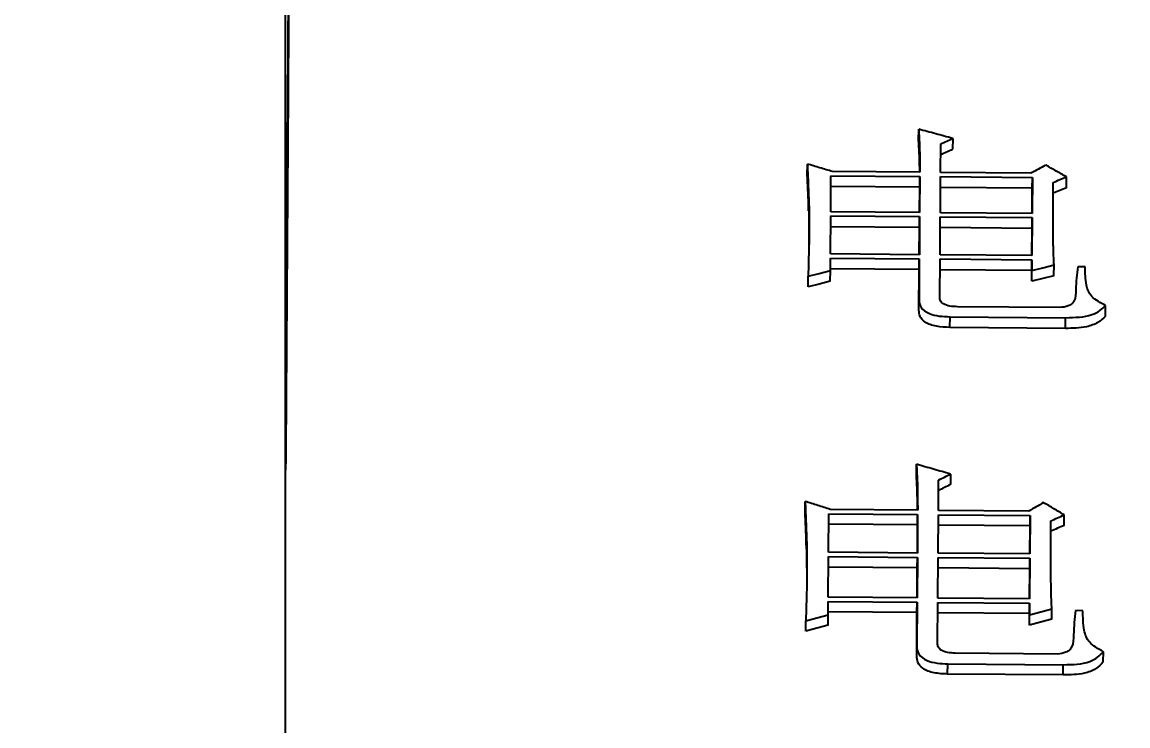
# Model space of a CAD drawing. Header units: millimetres. Extents: x 1726 to 4771, y 590 to 2743.
# Drawn here: x 2452.31 to 2460.39, y 2321.54 to 2326.67 of the extents above; entities that cross this region are included whole.
import ezdxf

# ---------------------------------------------------------------- set-up
doc = ezdxf.new("R2010")
doc.units = ezdxf.units.MM
doc.layers.add('AM_5', color=3, linetype='Continuous', lineweight=25)
doc.styles.add('SLDTEXTSTYLE1', font='txt.shx', dxfattribs={"width": 0.7, "bigfont": 'gbcbig.shx'})
doc.dimstyles.new('SLDDIMSTYLE12$0', dxfattribs={"dimtxt": 12, "dimasz": 10, "dimexe": 0, "dimexo": 0.0625, "dimgap": 0.875, "dimtad": 1, "dimdec": 1, "dimlfac": 1.8, "dimrnd": 1e-09, "dimzin": 12, "dimdsep": 46, "dimtxsty": 'SLDTEXTSTYLE1', "dimcen": 0.09, "dimdle": 8.16, "dimclrd": 3, "dimclre": 3, "dimadec": 0, "dimazin": 3, "dimtfac": 1, "dimtdec": 1, "dimtofl": 0, "dimtmove": 0, "dimatfit": 3, "dimfxl": 0, "dimfrac": 2, "dimtolj": 1, "dimlwd": 5, "dimlwe": 5, "dimarcsym": 0})

# ---------------------------------------------------------------- blocks, each defined once
blk = doc.blocks.new('*D50')
at = {"layer": 'AM_5', "color": 3, "lineweight": 5, "transparency": 16777216}
blk.add_line((2709.5179, 2483.6796), (2315.1182, 2483.6796), dxfattribs=at)
at = {"layer": 'AM_5', "color": 3, "linetype": 'Continuous', "lineweight": 5, "transparency": 16777216}
for p, q in [((2315.1182, 2473.6796), (2315.1182, 2159.8939)), ((2721.1936, 2149.8939), (2315.1182, 2149.8939))]:
    blk.add_line(p, q, dxfattribs=at)
at = {"layer": 'AM_5', "color": 3, "transparency": 16777216}
for points in [[(2313.4515, 2473.6796), (2316.7848, 2473.6796), (2315.1182, 2483.6796)], [(2313.4515, 2159.8939), (2316.7848, 2159.8939), (2315.1182, 2149.8939)]]:
    blk.add_solid(points, dxfattribs=at)
at = {"layer": 'Defpoints', "color": 0, "transparency": 16777216}
for p in [(2709.5804, 2483.6796), (2315.1182, 2149.8939), (2721.2561, 2149.8939)]:
    blk.add_point(p, dxfattribs=at)
at = {"layer": 'AM_5', "color": 0, "transparency": 16777216, "insert": (2300.5289, 2316.7867), "char_height": 12, "attachment_point": 5, "rotation": 90, "style": 'SLDTEXTSTYLE1'}
blk.add_mtext('\\A1;{\\H2.28571x;335}', dxfattribs=at)

msp = doc.modelspace()

# ---------------------------------------------------------------- linework, layer by layer
at = {"color": 7, "linetype": 'Continuous', "lineweight": 25}
for p, q in [((2454.2371, 2279.2009), (2454.2371, 2338.3168)), ((2458.8593, 2325.8129), (2458.8601, 2325.8927)), ((2459.1085, 2325.8256), (2459.1077, 2325.7459)), ((2459.0203, 2325.5768), (2459.0217, 2325.7848)), ((2458.0464, 2325.5591), (2458.0472, 2325.6385)), ((2458.8689, 2325.578), (2458.2307, 2325.5834)), ((2459.6802, 2325.5713), (2459.0203, 2325.5768)), ((2458.218, 2325.2902), (2458.2197, 2325.5536)), ((2458.868, 2325.4689), (2458.2189, 2325.4743)), ((2458.2197, 2325.5536), (2458.8687, 2325.5482)), ((2458.8687, 2325.5482), (2458.867, 2325.2848)), ((2458.868, 2325.4689), (2458.8687, 2325.5482)), ((2459.0184, 2325.2835), (2459.0201, 2325.547)), ((2459.0201, 2325.547), (2459.6908, 2325.5414)), ((2459.6908, 2325.5414), (2459.6891, 2325.2779)), ((2459.69, 2325.4621), (2459.6908, 2325.5414)), ((2459.9389, 2325.466), (2459.9396, 2325.5453)), ((2458.8668, 2325.2848), (2458.868, 2325.4689)), ((2459.69, 2325.4621), (2459.0194, 2325.4677)), ((2459.6889, 2325.2779), (2459.69, 2325.4621)), ((2458.0569, 2325.2996), (2458.0589, 2325.0485)), ((2458.216, 2324.9824), (2458.2178, 2325.2601)), ((2458.2178, 2325.2601), (2458.8668, 2325.2547)), ((2458.867, 2325.2848), (2458.218, 2325.2902)), ((2458.8668, 2325.2547), (2458.865, 2324.977)), ((2458.8661, 2325.1758), (2458.8668, 2325.2547)), ((2459.0165, 2324.9758), (2459.0183, 2325.2535)), ((2459.0183, 2325.2535), (2459.6889, 2325.2479)), ((2459.6891, 2325.2779), (2459.0184, 2325.2835)), ((2459.6889, 2325.2479), (2459.6871, 2324.9702)), ((2459.6882, 2325.169), (2459.6889, 2325.2479)), ((2458.8661, 2325.1758), (2458.2171, 2325.1812)), ((2458.8648, 2324.977), (2458.8661, 2325.1758)), ((2459.6882, 2325.169), (2459.0175, 2325.1745)), ((2459.6869, 2324.9702), (2459.6882, 2325.169)), ((2458.2152, 2324.861), (2458.2158, 2324.9521)), ((2458.2158, 2324.9521), (2458.8648, 2324.9467)), ((2458.865, 2324.977), (2458.216, 2324.9824)), ((2458.8648, 2324.9467), (2458.8629, 2324.6484)), ((2458.8641, 2324.8682), (2458.8648, 2324.9467)), ((2459.0144, 2324.6655), (2459.0163, 2324.9455)), ((2459.0163, 2324.9455), (2459.6869, 2324.9399)), ((2459.6871, 2324.9702), (2459.0165, 2324.9758)), ((2459.6862, 2324.8614), (2459.6869, 2324.9399)), ((2459.6869, 2324.9399), (2459.6864, 2324.861)), ((2458.2145, 2324.7827), (2458.2152, 2324.861)), ((2458.8641, 2324.8682), (2458.2153, 2324.8736)), ((2458.8622, 2324.5703), (2458.8641, 2324.8682)), ((2459.6862, 2324.8614), (2459.0155, 2324.8669)), ((2459.6857, 2324.7826), (2459.6862, 2324.8614)), ((2459.6857, 2324.7826), (2459.6864, 2324.861)), ((2459.8482, 2324.8237), (2459.8489, 2324.9021)), ((2460.076, 2324.8881), (2460.0219, 2324.8885)), ((2458.052, 2324.7415), (2458.0527, 2324.8198)), ((2458.8622, 2324.5703), (2458.8629, 2324.6484)), ((2459.8904, 2324.5909), (2459.1438, 2324.5971)), ((2460.2249, 2324.5284), (2460.2256, 2324.6065)), ((2459.0885, 2324.4461), (2459.0893, 2324.5241)), ((2459.0893, 2324.5241), (2459.933, 2324.5171)), ((2459.9322, 2324.4391), (2459.933, 2324.5171)), ((2459.9322, 2324.4391), (2459.0885, 2324.4461)), ((2458.8435, 2323.3706), (2458.8442, 2323.4471)), ((2459.0926, 2323.3757), (2459.0918, 2323.2992)), ((2459.0043, 2323.1106), (2459.0057, 2323.3322)), ((2458.0304, 2323.0996), (2458.0311, 2323.1758)), ((2458.2017, 2322.805), (2458.2036, 2323.0855)), ((2458.2036, 2323.0855), (2458.8526, 2323.0801)), ((2458.8528, 2323.1119), (2458.2146, 2323.1172)), ((2458.8526, 2323.0801), (2458.8508, 2322.7996)), ((2458.8519, 2323.004), (2458.8526, 2323.0801)), ((2459.0022, 2322.7984), (2459.0041, 2323.0789)), ((2459.0041, 2323.0789), (2459.6747, 2323.0733)), ((2459.6641, 2323.1051), (2459.0043, 2323.1106)), ((2459.6747, 2323.0733), (2459.6729, 2322.7928)), ((2459.674, 2322.9972), (2459.6747, 2323.0733)), ((2459.9228, 2323.0015), (2459.9235, 2323.0776)), ((2458.8519, 2323.004), (2458.2029, 2323.0094)), ((2458.8505, 2322.7996), (2458.8519, 2323.004)), ((2459.674, 2322.9972), (2459.0033, 2323.0028)), ((2459.6726, 2322.7928), (2459.674, 2322.9972)), ((2458.0406, 2322.8286), (2458.0425, 2322.5456)), ((2458.1996, 2322.4776), (2458.2015, 2322.773)), ((2458.2015, 2322.773), (2458.8506, 2322.7676)), ((2458.8508, 2322.7996), (2458.2017, 2322.805)), ((2458.8506, 2322.7676), (2458.8486, 2322.4722)), ((2458.8498, 2322.692), (2458.8506, 2322.7676)), ((2459, 2322.471), (2459.002, 2322.7664)), ((2459.002, 2322.7664), (2459.6726, 2322.7608)), ((2459.6729, 2322.7928), (2459.0022, 2322.7984)), ((2459.6726, 2322.7608), (2459.6707, 2322.4654)), ((2459.6719, 2322.6851), (2459.6726, 2322.7608)), ((2458.8498, 2322.692), (2458.2008, 2322.6974)), ((2458.8484, 2322.4722), (2458.8498, 2322.692)), ((2459.6719, 2322.6851), (2459.0013, 2322.6907)), ((2459.6705, 2322.4654), (2459.6719, 2322.6851)), ((2458.1987, 2322.3486), (2458.1994, 2322.4454)), ((2458.1994, 2322.4454), (2458.8484, 2322.44)), ((2458.8486, 2322.4722), (2458.1996, 2322.4776)), ((2458.8484, 2322.44), (2458.8463, 2322.1229)), ((2458.8477, 2322.3648), (2458.8484, 2322.44)), ((2458.9978, 2322.1412), (2458.9998, 2322.4388)), ((2458.9998, 2322.4388), (2459.6705, 2322.4332)), ((2459.6707, 2322.4654), (2459, 2322.471)), ((2459.6697, 2322.3579), (2459.6705, 2322.4332)), ((2459.6705, 2322.4332), (2459.6699, 2322.3493)), ((2458.198, 2322.2735), (2458.1987, 2322.3486)), ((2458.8477, 2322.3648), (2458.1989, 2322.3702)), ((2458.8455, 2322.0481), (2458.8477, 2322.3648)), ((2459.6697, 2322.3579), (2458.9991, 2322.3635)), ((2459.6692, 2322.2741), (2459.6697, 2322.3579)), ((2459.6692, 2322.2741), (2459.6699, 2322.3493)), ((2459.8317, 2322.3179), (2459.8325, 2322.3931)), ((2460.0595, 2322.3783), (2460.0054, 2322.3788)), ((2458.0354, 2322.2296), (2458.0362, 2322.3047)), ((2458.8455, 2322.0481), (2458.8463, 2322.1229)), ((2459.8737, 2322.0624), (2459.1272, 2322.0686)), ((2460.2083, 2322.0043), (2460.209, 2322.0791)), ((2459.0718, 2321.9163), (2459.0726, 2321.991)), ((2459.0726, 2321.991), (2459.9163, 2321.984)), ((2459.9156, 2321.9093), (2459.9163, 2321.984)), ((2459.9156, 2321.9093), (2459.0718, 2321.9163))]:
    msp.add_line(p, q, dxfattribs=at)
at = {"color": 7, "linetype": 'Continuous', "lineweight": 25, "flags": 128}
for points in [[(2458.0527, 2324.8198), (2458.134, 2324.8404), (2458.2152, 2324.861)], [(2459.6864, 2324.861), (2459.7677, 2324.8815), (2459.8489, 2324.9021)], [(2458.2145, 2324.7827), (2458.1332, 2324.7621), (2458.052, 2324.7415)], [(2459.8482, 2324.8237), (2459.7669, 2324.8031), (2459.6857, 2324.7826)], [(2458.0362, 2322.3047), (2458.1174, 2322.3266), (2458.1987, 2322.3486)], [(2459.6699, 2322.3493), (2459.7512, 2322.3712), (2459.8325, 2322.3931)], [(2458.198, 2322.2735), (2458.1167, 2322.2515), (2458.0354, 2322.2296)], [(2459.8317, 2322.3179), (2459.7505, 2322.296), (2459.6692, 2322.2741)]]:
    msp.add_lwpolyline(points, dxfattribs=at)
at = {"color": 7, "linetype": 'Continuous', "lineweight": 25}
for points, knots in [([(2454.322, 2341.0656), (2454.3233, 2340.8359), (2454.3263, 2340.3377), (2454.3229, 2338.8801), (2454.3158, 2336.931), (2454.3067, 2334.9759), (2454.2912, 2332.0855), (2454.2754, 2329.3967), (2454.2561, 2326.282), (2454.2438, 2324.4175), (2454.2371, 2323.4039)], [0, 0, 0, 0, 0.143886, 0.311959, 0.395914, 0.563991, 0.647947, 0.816024, 0.899979, 1, 1, 1, 1]), ([(2454.2371, 2323.6491), (2454.2435, 2324.6243), (2454.2553, 2326.4352), (2454.2739, 2329.4595), (2454.289, 2332.0737), (2454.3035, 2334.8633), (2454.314, 2337.197), (2454.3186, 2338.8692), (2454.3194, 2340.1128), (2454.316, 2340.4141), (2454.3137, 2340.6181)], [0, 0, 0, 0, 0.095085, 0.176588, 0.339758, 0.42126, 0.584429, 0.747594, 0.829097, 1, 1, 1, 1]), ([(2458.8601, 2325.8927), (2458.8626, 2325.8498), (2458.8669, 2325.7761), (2458.8688, 2325.6711), (2458.8688, 2325.6091), (2458.8689, 2325.578)], [0, 0, 0, 0, 0.41049, 0.705225, 1, 1, 1, 1]), ([(2459.1085, 2325.8256), (2459.0671, 2325.8367), (2458.9843, 2325.8591), (2458.9015, 2325.8815), (2458.8601, 2325.8927)], [0, 0, 0, 0, 0.499999, 1, 1, 1, 1]), ([(2458.8676, 2325.5781), (2458.8676, 2325.5948), (2458.8674, 2325.6425), (2458.8648, 2325.7208), (2458.8611, 2325.7822), (2458.8593, 2325.8129)], [0, 0, 0, 0, 0.212794, 0.606354, 1, 1, 1, 1]), ([(2459.0217, 2325.7848), (2459.0361, 2325.7916), (2459.0651, 2325.8052), (2459.094, 2325.8188), (2459.1085, 2325.8256)], [0, 0, 0, 0, 0.500001, 1, 1, 1, 1]), ([(2459.1077, 2325.7459), (2459.0932, 2325.7391), (2459.0643, 2325.7256), (2459.0354, 2325.712), (2459.0209, 2325.7052)], [0, 0, 0, 0, 0.499999, 1, 1, 1, 1]), ([(2458.0472, 2325.6385), (2458.0491, 2325.5959), (2458.055, 2325.4681), (2458.0618, 2325.2678), (2458.0594, 2325.0375), (2458.0549, 2324.8924), (2458.0527, 2324.8198)], [0, 0, 0, 0, 0.157705, 0.473128, 0.736533, 1, 1, 1, 1]), ([(2458.2307, 2325.5834), (2458.2001, 2325.5926), (2458.1389, 2325.6109), (2458.0777, 2325.6293), (2458.0472, 2325.6385)], [0, 0, 0, 0, 0.5000001, 1, 1, 1, 1]), ([(2458.0564, 2325.298), (2458.0561, 2325.3139), (2458.0546, 2325.4014), (2458.0501, 2325.4881), (2458.0464, 2325.5591)], [0, 0, 0, 0, 0.1816839, 1, 1, 1, 1]), ([(2459.7887, 2325.63), (2459.7706, 2325.6202), (2459.7344, 2325.6006), (2459.6983, 2325.5811), (2459.6802, 2325.5713)], [0, 0, 0, 0, 0.499999, 1, 1, 1, 1]), ([(2459.9396, 2325.5453), (2459.9145, 2325.5594), (2459.8642, 2325.5877), (2459.8139, 2325.6159), (2459.7887, 2325.63)], [0, 0, 0, 0, 0.499999, 1, 1, 1, 1]), ([(2459.8489, 2324.9021), (2459.8472, 2324.9373), (2459.8452, 2324.9769), (2459.8436, 2325.034), (2459.8426, 2325.091), (2459.8415, 2325.161), (2459.8416, 2325.2309), (2459.8414, 2325.2745), (2459.8414, 2325.305), (2459.8414, 2325.3224), (2459.8414, 2325.3333), (2459.8415, 2325.342), (2459.8415, 2325.3507), (2459.8415, 2325.3594), (2459.8415, 2325.3703), (2459.8415, 2325.379), (2459.8416, 2325.3899), (2459.8416, 2325.3986), (2459.8416, 2325.4094), (2459.8417, 2325.4181), (2459.8417, 2325.4268), (2459.8417, 2325.4355), (2459.8418, 2325.4441), (2459.8418, 2325.455), (2459.8418, 2325.4626), (2459.8419, 2325.4702), (2459.8419, 2325.4745), (2459.8419, 2325.4799), (2459.8419, 2325.4843), (2459.8419, 2325.4886), (2459.8419, 2325.4928), (2459.842, 2325.4981), (2459.842, 2325.5022), (2459.842, 2325.5043)], [0, 0, 0, 0, 0.174064, 0.195822, 0.282854, 0.456917, 0.543949, 0.63098, 0.674496, 0.696254, 0.718011, 0.72889, 0.739769, 0.761527, 0.772406, 0.794164, 0.805043, 0.826801, 0.83768, 0.859437, 0.870316, 0.881195, 0.902953, 0.913832, 0.93559, 0.941029, 0.951908, 0.957348, 0.968227, 0.973666, 0.979105, 0.989553, 1, 1, 1, 1]), ([(2459.842, 2325.5043), (2459.8583, 2325.5111), (2459.8908, 2325.5248), (2459.9233, 2325.5385), (2459.9396, 2325.5453)], [0, 0, 0, 0, 0.5, 1, 1, 1, 1]), ([(2459.9389, 2325.466), (2459.9226, 2325.4592), (2459.8901, 2325.4455), (2459.8575, 2325.4319), (2459.8412, 2325.4251)], [0, 0, 0, 0, 0.4999979, 1, 1, 1, 1]), ([(2460.0219, 2324.8885), (2460.0157, 2324.8339), (2460.0061, 2324.7509), (2460.0086, 2324.6572), (2459.9797, 2324.617), (2459.946, 2324.5968), (2459.9121, 2324.5932), (2459.8904, 2324.5909)], [0, 0, 0, 0, 0.493108, 0.749094, 0.814101, 0.880835, 1, 1, 1, 1]), ([(2460.2256, 2324.6065), (2460.1876, 2324.6262), (2460.1131, 2324.6649), (2460.0767, 2324.7708), (2460.0763, 2324.8436), (2460.076, 2324.8881)], [0, 0, 0, 0, 0.287877, 0.565058, 1, 1, 1, 1]), ([(2459.1438, 2324.5971), (2459.125, 2324.5978), (2459.0881, 2324.5992), (2459.0402, 2324.6142), (2459.0165, 2324.64), (2459.0151, 2324.657), (2459.0144, 2324.6655)], [0, 0, 0, 0, 0.293264, 0.577264, 0.790624, 1, 1, 1, 1]), ([(2458.8629, 2324.6484), (2458.8648, 2324.6291), (2458.8687, 2324.59), (2458.93, 2324.5446), (2459.0107, 2324.5268), (2459.0629, 2324.525), (2459.0893, 2324.5241)], [0, 0, 0, 0, 0.266734, 0.54095, 0.768753, 1, 1, 1, 1]), ([(2459.933, 2324.517), (2460.0011, 2324.5186), (2460.0952, 2324.5207), (2460.1866, 2324.5675), (2460.2127, 2324.5936), (2460.2256, 2324.6065)], [0, 0, 0, 0, 0.5701603, 0.7877126, 1, 1, 1, 1]), ([(2459.0885, 2324.4461), (2459.055, 2324.4474), (2458.9891, 2324.4498), (2458.9053, 2324.4786), (2458.8657, 2324.5251), (2458.8633, 2324.5553), (2458.8622, 2324.5703)], [0, 0, 0, 0, 0.2937097, 0.577274, 0.7903653, 1, 1, 1, 1]), ([(2460.2249, 2324.5284), (2460.208, 2324.512), (2460.1737, 2324.4786), (2460.0704, 2324.4407), (2459.985, 2324.4397), (2459.9322, 2324.4391)], [0, 0, 0, 0, 0.269783, 0.548444, 1, 1, 1, 1]), ([(2458.8442, 2323.4471), (2458.8467, 2323.4014), (2458.8509, 2323.3228), (2458.8527, 2323.211), (2458.8528, 2323.1449), (2458.8528, 2323.1119)], [0, 0, 0, 0, 0.41049, 0.705225, 1, 1, 1, 1]), ([(2459.0926, 2323.3757), (2459.0512, 2323.3876), (2458.9684, 2323.4114), (2458.8856, 2323.4352), (2458.8442, 2323.4471)], [0, 0, 0, 0, 0.499999, 1, 1, 1, 1]), ([(2459.0057, 2323.3322), (2459.0202, 2323.3395), (2459.0491, 2323.354), (2459.0781, 2323.3685), (2459.0926, 2323.3757)], [0, 0, 0, 0, 0.500001, 1, 1, 1, 1]), ([(2458.8517, 2323.1119), (2458.8516, 2323.1325), (2458.8515, 2323.1861), (2458.8489, 2323.2723), (2458.8453, 2323.3378), (2458.8435, 2323.3706)], [0, 0, 0, 0, 0.238232, 0.619074, 1, 1, 1, 1]), ([(2459.0918, 2323.2992), (2459.0774, 2323.292), (2459.0484, 2323.2775), (2459.0195, 2323.2631), (2459.005, 2323.2558)], [0, 0, 0, 0, 0.499999, 1, 1, 1, 1]), ([(2458.0311, 2323.1758), (2458.0331, 2323.1304), (2458.0389, 2322.9943), (2458.0455, 2322.7811), (2458.043, 2322.5361), (2458.0384, 2322.3818), (2458.0362, 2322.3047)], [0, 0, 0, 0, 0.1577054, 0.4731279, 0.7365334, 1, 1, 1, 1]), ([(2458.2146, 2323.1172), (2458.184, 2323.127), (2458.1229, 2323.1465), (2458.0617, 2323.166), (2458.0311, 2323.1758)], [0, 0, 0, 0, 0.5, 1, 1, 1, 1]), ([(2459.7727, 2323.1677), (2459.7546, 2323.1572), (2459.7184, 2323.1364), (2459.6822, 2323.1156), (2459.6641, 2323.1051)], [0, 0, 0, 0, 0.499999, 1, 1, 1, 1]), ([(2459.9235, 2323.0776), (2459.8984, 2323.0926), (2459.8481, 2323.1226), (2459.7978, 2323.1527), (2459.7727, 2323.1677)], [0, 0, 0, 0, 0.499999, 1, 1, 1, 1]), ([(2458.0401, 2322.8268), (2458.0399, 2322.842), (2458.0384, 2322.9334), (2458.034, 2323.024), (2458.0304, 2323.0996)], [0, 0, 0, 0, 0.16616, 1, 1, 1, 1]), ([(2459.8259, 2323.0339), (2459.8422, 2323.0412), (2459.8747, 2323.0557), (2459.9073, 2323.0703), (2459.9235, 2323.0776)], [0, 0, 0, 0, 0.5, 1, 1, 1, 1]), ([(2459.8325, 2322.3931), (2459.8307, 2322.4305), (2459.8288, 2322.4726), (2459.8272, 2322.5333), (2459.8263, 2322.594), (2459.8252, 2322.6685), (2459.8253, 2322.7428), (2459.8252, 2322.7893), (2459.8252, 2322.8217), (2459.8252, 2322.8402), (2459.8252, 2322.8518), (2459.8253, 2322.8611), (2459.8253, 2322.8704), (2459.8253, 2322.8796), (2459.8253, 2322.8912), (2459.8254, 2322.9004), (2459.8254, 2322.912), (2459.8254, 2322.9213), (2459.8255, 2322.9328), (2459.8255, 2322.9421), (2459.8255, 2322.9513), (2459.8256, 2322.9606), (2459.8256, 2322.9698), (2459.8257, 2322.9813), (2459.8257, 2322.9894), (2459.8257, 2322.9975), (2459.8258, 2323.0021), (2459.8258, 2323.0079), (2459.8258, 2323.0125), (2459.8258, 2323.0171), (2459.8258, 2323.0216), (2459.8259, 2323.0272), (2459.8259, 2323.0317), (2459.8259, 2323.0339)], [0, 0, 0, 0, 0.174064, 0.195822, 0.282854, 0.456917, 0.543949, 0.63098, 0.674496, 0.696253, 0.718011, 0.72889, 0.739769, 0.761527, 0.772406, 0.794164, 0.805043, 0.8268, 0.837679, 0.859437, 0.870316, 0.881195, 0.902953, 0.913832, 0.93559, 0.941029, 0.951908, 0.957347, 0.968226, 0.973666, 0.979105, 0.989553, 1, 1, 1, 1]), ([(2459.9228, 2323.0015), (2459.9065, 2322.9942), (2459.874, 2322.9797), (2459.8414, 2322.9651), (2459.8252, 2322.9578)], [0, 0, 0, 0, 0.4999979, 1, 1, 1, 1]), ([(2460.0054, 2322.3788), (2459.9992, 2322.3207), (2459.9896, 2322.2325), (2459.9919, 2322.1329), (2459.9631, 2322.0902), (2459.9295, 2322.0687), (2459.8955, 2322.0649), (2459.8737, 2322.0624)], [0, 0, 0, 0, 0.493123, 0.748949, 0.813909, 0.880596, 1, 1, 1, 1]), ([(2460.209, 2322.0791), (2460.171, 2322.1001), (2460.0964, 2322.1411), (2460.0602, 2322.2537), (2460.0598, 2322.3311), (2460.0595, 2322.3783)], [0, 0, 0, 0, 0.2878774, 0.565058, 1, 1, 1, 1]), ([(2458.8463, 2322.1229), (2458.8482, 2322.1024), (2458.852, 2322.0609), (2458.9133, 2322.0127), (2458.994, 2321.9938), (2459.0462, 2321.9919), (2459.0726, 2321.991)], [0, 0, 0, 0, 0.266734, 0.54095, 0.768753, 1, 1, 1, 1]), ([(2459.1272, 2322.0686), (2459.1084, 2322.0694), (2459.0714, 2322.0708), (2459.0236, 2322.0867), (2458.9999, 2322.1141), (2458.9985, 2322.1322), (2458.9978, 2322.1412)], [0, 0, 0, 0, 0.293264, 0.577264, 0.790624, 1, 1, 1, 1]), ([(2459.0718, 2321.9163), (2459.0383, 2321.9176), (2458.9725, 2321.9202), (2458.8887, 2321.9507), (2458.8491, 2322.0001), (2458.8467, 2322.0322), (2458.8455, 2322.0481)], [0, 0, 0, 0, 0.29371, 0.577274, 0.790365, 1, 1, 1, 1]), ([(2460.2083, 2322.0043), (2460.1914, 2321.9869), (2460.157, 2321.9514), (2460.0538, 2321.9111), (2459.9684, 2321.91), (2459.9156, 2321.9093)], [0, 0, 0, 0, 0.269783, 0.548444, 1, 1, 1, 1]), ([(2459.9163, 2321.984), (2459.9844, 2321.9856), (2460.0785, 2321.9879), (2460.1699, 2322.0377), (2460.1961, 2322.0654), (2460.209, 2322.0791)], [0, 0, 0, 0, 0.57016, 0.787713, 1, 1, 1, 1])]:
    msp.add_open_spline(points, degree=3, knots=knots, dxfattribs=at)

# ---------------------------------------------------------------- dimensions: what is measured, and where the dimension line sits
at = {"layer": 'AM_5'}
dim = msp.add_linear_dim(base=(2315.1182, 2149.8939), p1=(2709.5804, 2483.6796), p2=(2721.2561, 2149.8939), angle=90, text='{\\H2.28571x;335}', dimstyle='SLDDIMSTYLE12$0', override={"dimlfac": 1}, dxfattribs=at)
dim.commit()
dim.dimension.update_dxf_attribs({"geometry": '*D50', "text_midpoint": (2300.5289, 2316.7867)})

doc.saveas('drawing.dxf')
